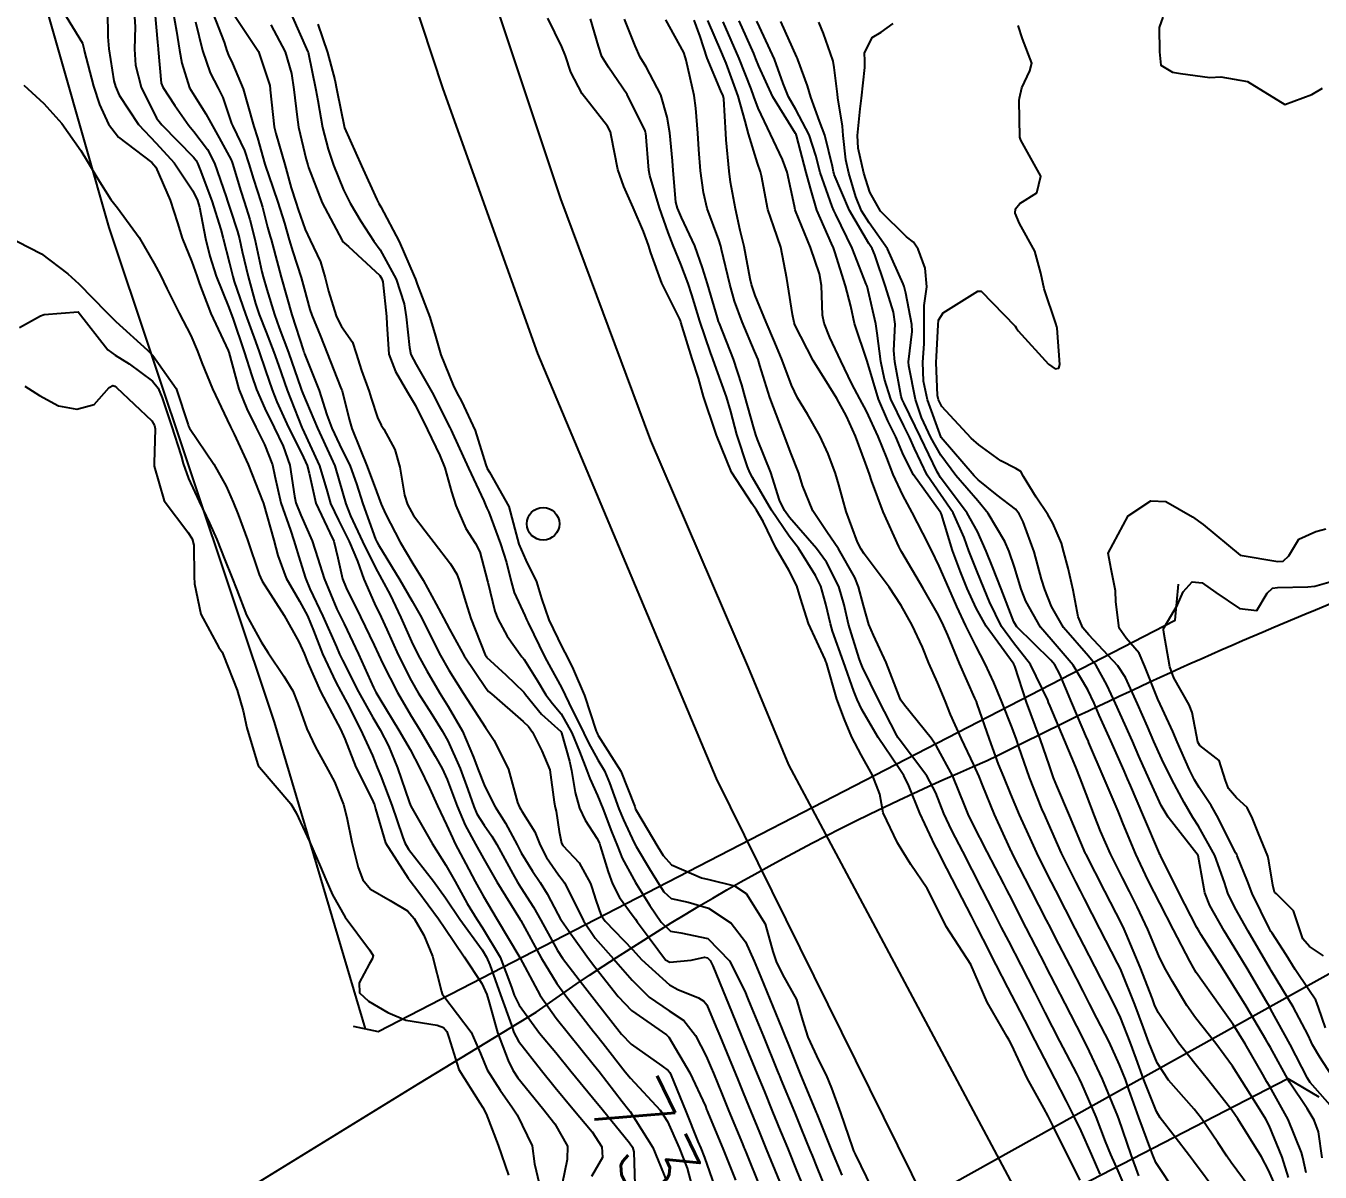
# Model space of a CAD drawing. Header units: metres. Extents: x 286371 to 293043, y 7462578 to 7466404.
# Drawn here: x 291728.9 to 291797.7, y 7463006.3 to 7463067.3 of the extents above; entities that cross this region are included whole.
import ezdxf
from ezdxf.enums import TextEntityAlignment as Align

# ---------------------------------------------------------------- set-up
doc = ezdxf.new("R2010")
doc.units = ezdxf.units.M
doc.header["$MEASUREMENT"] = 0
for name, color, linetype in [('Cotas', 45, 'Continuous'), ('Curvas de Nivel 1m', 11, 'Continuous'), ('Curvas de Nivel 5m', 15, 'Continuous'), ('Divisas', 45, 'Continuous'), ('Linha Férrea', 20, 'Continuous'), ('Pontes_Viadutos_Tubos', 190, 'Continuous'), ('Postes', 20, 'Continuous'), ('Vias primárias', 230, 'Continuous')]:
    doc.layers.add(name, color=color, linetype=linetype)
doc.styles.add('Style-STANDARD', font='STANDARD.shx')

msp = doc.modelspace()

# ---------------------------------------------------------------- linework, layer by layer
at = {"layer": 'Curvas de Nivel 1m', "flags": 128}
for points, elevation in [([(291730.848, 7463068.121), (291731.9, 7463066.398), (291731.972, 7463066.103), (291731.992, 7463066.004), (291732.483, 7463064.095), (291732.818, 7463063.122), (291733.28, 7463062.083), (291733.824, 7463061.395), (291735.587, 7463060.048), (291735.8, 7463059.786), (291736.568, 7463058.033), (291736.959, 7463056.823), (291737.211, 7463056.022), (291737.725, 7463054.758), (291737.992, 7463054.01), (291738.133, 7463053.583), (291738.728, 7463051.999), (291739.655, 7463050.038), (291739.679, 7463049.984), (291739.686, 7463049.952), (291740.229, 7463047.975), (291740.65, 7463046.927), (291741.122, 7463045.962), (291741.58, 7463045.031), (291742.007, 7463043.948), (291742.141, 7463043.36), (291742.463, 7463041.941), (291742.962, 7463040.475), (291743.147, 7463039.93), (291743.478, 7463038.839), (291743.769, 7463037.92), (291744.007, 7463037.365), (291744.697, 7463035.905), (291745.41, 7463034.265), (291745.575, 7463033.892), (291745.732, 7463033.557), (291746.587, 7463031.876), (291747.354, 7463030.517), (291747.737, 7463029.859), (291748.182, 7463029), (291748.668, 7463027.844), (291749.287, 7463026.027), (291749.362, 7463025.833), (291749.446, 7463025.667), (291750.513, 7463023.816), (291751.237, 7463022.65), (291751.729, 7463021.797), (291752.369, 7463020.624), (291752.88, 7463019.779), (291753.187, 7463019.333), (291754.125, 7463017.76), (291754.73, 7463016.16), (291754.866, 7463015.748), (291755.126, 7463015.206), (291756.223, 7463013.728), (291757.079, 7463012.69), (291757.887, 7463011.702), (291759.043, 7463010.294), (291759.547, 7463009.677), (291761.008, 7463007.892), (291761.162, 7463007.652), (291761.238, 7463007.413), (291761.286, 7463005.65)], 737), ([(291733.232, 7463068.085), (291733.257, 7463066.734), (291733.302, 7463066.083), (291733.571, 7463064.377), (291733.654, 7463064.078), (291733.857, 7463063.623), (291734.884, 7463062.059), (291735.819, 7463061.068), (291736.79, 7463060.03), (291737.782, 7463058.538), (291738.018, 7463058.011), (291738.121, 7463057.657), (291738.451, 7463056.004), (291738.674, 7463055.056), (291739.016, 7463053.995), (291739.689, 7463052.321), (291739.821, 7463051.982), (291739.894, 7463051.768), (291740.497, 7463049.972), (291740.905, 7463048.696), (291741.16, 7463047.961), (291741.609, 7463046.955), (291742.093, 7463045.947), (291742.575, 7463044.944), (291742.931, 7463043.934), (291743.175, 7463042.295), (291743.256, 7463041.929), (291743.521, 7463041.275), (291744.13, 7463039.915), (291744.422, 7463038.968), (291744.756, 7463037.905), (291745.44, 7463036.285), (291745.627, 7463035.892), (291745.817, 7463035.5), (291746.582, 7463033.877), (291747.378, 7463032.119), (291747.506, 7463031.862), (291747.719, 7463031.509), (291748.74, 7463029.844), (291749.329, 7463028.804), (291749.844, 7463027.826), (291750.365, 7463026.752), (291750.795, 7463025.812), (291751.269, 7463024.805), (291751.579, 7463024.12), (291751.735, 7463023.797), (291752.299, 7463022.728), (291752.793, 7463021.781), (291753.213, 7463021.028), (291753.966, 7463019.763), (291755.164, 7463017.744), (291756.254, 7463015.728), (291757.11, 7463014.514), (291757.762, 7463013.704), (291759.07, 7463012.076), (291759.385, 7463011.68), (291760.614, 7463010.087), (291760.952, 7463009.656), (291761.032, 7463009.545), (291762.241, 7463007.636), (291762.978, 7463005.868)], 736), ([(291735.745, 7463068.047), (291735.9, 7463066.449), (291735.936, 7463066.085), (291735.938, 7463066.044), (291736.098, 7463064.27), (291736.176, 7463064.04), (291736.812, 7463063.068), (291737.569, 7463062.018), (291737.829, 7463061.693), (291738.549, 7463060.734), (291738.922, 7463059.998), (291739.549, 7463058.217), (291739.627, 7463057.987), (291739.768, 7463057.563), (291740.145, 7463056.372), (291740.251, 7463055.977), (291740.399, 7463055.309), (291740.719, 7463053.969), (291741.114, 7463052.542), (291741.308, 7463051.96), (291741.67, 7463051.013), (291742.088, 7463049.948), (291742.332, 7463049.255), (291742.8, 7463047.937), (291743.579, 7463045.94), (291743.588, 7463045.925), (291743.594, 7463045.908), (291744.507, 7463043.91), (291744.913, 7463042.534), (291745.092, 7463041.901), (291745.516, 7463041.004), (291746.086, 7463039.886), (291746.53, 7463038.827), (291746.873, 7463037.873), (291747.445, 7463036.583), (291747.792, 7463035.859), (291748.086, 7463035.192), (291748.698, 7463033.845), (291749.384, 7463032.489), (291749.767, 7463031.829), (291750.489, 7463030.686), (291751.041, 7463029.809), (291751.336, 7463029.273), (291751.991, 7463027.794), (291752.405, 7463026.68), (291752.716, 7463025.783), (291752.889, 7463025.391), (291753.269, 7463024.789), (291753.686, 7463024.194), (291753.942, 7463023.764), (291754.793, 7463022.189), (291755.043, 7463021.747), (291755.22, 7463021.466), (291755.898, 7463020.428), (291756.294, 7463019.728), (291757.17, 7463018.12), (291757.442, 7463017.71), (291758.5, 7463016.331), (291758.999, 7463015.686), (291759.122, 7463015.532), (291760.579, 7463013.662), (291761.086, 7463013.142), (291762.714, 7463011.986), (291763.066, 7463011.732), (291763.148, 7463011.623), (291763.221, 7463011.462), (291763.976, 7463009.61), (291764.644, 7463007.965), (291764.795, 7463007.598), (291764.997, 7463007.106), (291765.526, 7463005.586)], 734), ([(291736.73, 7463068.028), (291736.908, 7463067.023), (291737.057, 7463066.021), (291737.187, 7463065.322), (291737.604, 7463064.018), (291737.858, 7463063.58), (291738.474, 7463062.632), (291738.82, 7463061.995), (291739.182, 7463061.345), (291739.807, 7463060.182), (291739.87, 7463060.048), (291739.892, 7463059.983), (291740.33, 7463058.522), (291740.508, 7463057.97), (291740.805, 7463057.009), (291741.071, 7463055.965), (291741.444, 7463054.233), (291741.511, 7463053.957), (291741.704, 7463053.278), (291742.124, 7463051.948), (291742.37, 7463051.247), (291742.857, 7463049.936), (291743.518, 7463048.034), (291743.555, 7463047.925), (291743.622, 7463047.757), (291744.402, 7463045.912), (291745.135, 7463044.337), (291745.32, 7463043.898), (291745.552, 7463043.113), (291745.91, 7463041.889), (291746.162, 7463041.244), (291746.802, 7463039.875), (291747.474, 7463038.513), (291747.828, 7463037.859), (291748.27, 7463037.034), (291748.843, 7463035.843), (291749.415, 7463034.556), (291749.765, 7463033.829), (291750.224, 7463032.989), (291750.918, 7463031.811), (291751.364, 7463031.107), (291752.115, 7463029.793), (291752.706, 7463028.401), (291752.934, 7463027.78), (291753.3, 7463026.845), (291753.85, 7463025.766), (291754.401, 7463024.887), (291755.02, 7463023.748), (291755.248, 7463023.32), (291755.843, 7463022.345), (291756.252, 7463021.729), (291756.622, 7463021.131), (291757.199, 7463020.057), (291757.312, 7463019.829), (291757.382, 7463019.712), (291757.877, 7463019.011), (291758.829, 7463017.689), (291759.155, 7463017.255), (291760.398, 7463015.665), (291761.113, 7463014.922), (291762.975, 7463013.626), (291763.092, 7463013.5), (291764.211, 7463011.607), (291765.038, 7463009.833), (291765.107, 7463009.665), (291765.137, 7463009.593), (291765.21, 7463009.413), (291765.961, 7463007.58), (291766.648, 7463005.9)], 733), ([(291737.917, 7463067.521), (291738.294, 7463065.998), (291738.688, 7463064.81), (291739.115, 7463063.989), (291739.368, 7463063.495), (291739.836, 7463062.117), (291739.896, 7463061.974), (291740.516, 7463060.672), (291740.76, 7463059.965), (291740.995, 7463059.163), (291741.391, 7463057.952), (291741.48, 7463057.661), (291741.754, 7463056.608), (291741.896, 7463056.101), (291741.935, 7463055.951), (291742.315, 7463054.535), (291742.476, 7463053.943), (291742.768, 7463052.868), (291743.045, 7463051.934), (291743.656, 7463050.025), (291743.681, 7463049.951), (291743.692, 7463049.924), (291743.722, 7463049.854), (291744.502, 7463047.911), (291744.901, 7463046.608), (291745.161, 7463045.901), (291745.581, 7463045.044), (291746.15, 7463043.886), (291746.484, 7463042.942), (291746.818, 7463041.875), (291747.496, 7463039.997), (291747.556, 7463039.864), (291747.65, 7463039.704), (291748.786, 7463037.845), (291749.447, 7463036.706), (291749.935, 7463035.827), (291750.477, 7463034.76), (291750.944, 7463033.811), (291751.392, 7463033.026), (291752.171, 7463031.792), (291753.347, 7463029.98), (291753.487, 7463029.772), (291753.806, 7463029.298), (291754.561, 7463027.756), (291755.044, 7463025.992), (291755.146, 7463025.747), (291755.196, 7463025.659), (291755.281, 7463025.529), (291755.968, 7463024.437), (291756.256, 7463023.729), (291756.584, 7463023.064), (291757.23, 7463022.139), (291757.415, 7463021.9), (291757.538, 7463021.71), (291758.109, 7463020.603), (291758.55, 7463019.694), (291759.18, 7463018.77), (291760.155, 7463017.67), (291761.142, 7463016.534), (291762.04, 7463015.641), (291763.113, 7463014.907), (291763.889, 7463014.392), (291764.517, 7463013.603), (291765.078, 7463012.493), (291765.353, 7463011.874), (291765.472, 7463011.586), (291765.933, 7463010.462), (291766.295, 7463009.576), (291767.008, 7463007.832), (291767.087, 7463007.645), (291767.119, 7463007.563), (291767.207, 7463007.355), (291767.935, 7463005.55)], 732), ([(291738.839, 7463067.991), (291739.444, 7463066.439), (291739.587, 7463065.979), (291739.666, 7463065.754), (291739.884, 7463065.31), (291740.453, 7463063.966), (291740.674, 7463063.14), (291741.011, 7463061.957), (291741.217, 7463061.349), (291741.612, 7463059.948), (291741.652, 7463059.798), (291741.796, 7463059.382), (291742.29, 7463057.937), (291742.642, 7463056.821), (291742.906, 7463055.931), (291743.102, 7463055.295), (291743.537, 7463053.927), (291743.705, 7463053.333), (291743.998, 7463052.227), (291744.107, 7463051.916), (291744.568, 7463050.807), (291744.921, 7463049.905), (291745.627, 7463048.097), (291745.687, 7463047.956), (291745.71, 7463047.893), (291746.097, 7463046.38), (291746.238, 7463045.885), (291746.675, 7463044.781), (291747.054, 7463043.872), (291747.538, 7463042.54), (291747.784, 7463041.861), (291748.032, 7463041.341), (291748.807, 7463039.845), (291749.477, 7463038.708), (291750.033, 7463037.826), (291750.725, 7463036.536), (291751.114, 7463035.809), (291751.425, 7463035.221), (291752.212, 7463033.792), (291753.378, 7463032.059), (291753.51, 7463031.906), (291753.665, 7463031.77), (291755.352, 7463030.303), (291755.637, 7463030.027), (291755.849, 7463029.734), (291756.344, 7463028.738), (291756.77, 7463027.723), (291757, 7463026.008), (291757.049, 7463025.718), (291757.096, 7463025.532), (291757.265, 7463024.455), (291757.378, 7463023.834), (291757.45, 7463023.712), (291758.33, 7463022.787), (291758.925, 7463021.689), (291759.006, 7463021.473), (291759.211, 7463020.801), (291759.5, 7463019.982), (291759.709, 7463019.677), (291761.171, 7463018.15), (291761.635, 7463017.647), (291763.134, 7463016.291), (291763.565, 7463016.05), (291764.677, 7463015.593), (291764.961, 7463015.427), (291765.119, 7463015.231), (291765.599, 7463014.082), (291765.802, 7463013.58), (291766.179, 7463012.671), (291766.633, 7463011.563), (291766.758, 7463011.259), (291767.049, 7463010.547), (291767.331, 7463009.851), (291767.455, 7463009.556), (291767.911, 7463008.44), (291768.277, 7463007.545), (291768.979, 7463005.832)], 731), ([(291741.915, 7463067.363), (291742.685, 7463065.933), (291743.032, 7463064.772), (291743.148, 7463063.925), (291743.317, 7463062.447), (291743.403, 7463061.921), (291743.808, 7463060.206), (291743.89, 7463059.913), (291743.935, 7463059.78), (291744.661, 7463057.901), (291745.697, 7463055.933), (291745.727, 7463055.885), (291745.743, 7463055.838), (291746.052, 7463055.567), (291747.717, 7463054.023), (291747.827, 7463053.853), (291747.875, 7463053.689), (291748.073, 7463051.849), (291748.088, 7463051.438), (291748.197, 7463049.846), (291748.558, 7463048.923), (291749.186, 7463047.831), (291749.349, 7463047.559), (291749.613, 7463047.109), (291750.251, 7463045.815), (291750.918, 7463044.453), (291751.184, 7463043.8), (291751.535, 7463042.525), (291751.756, 7463041.791), (291752.291, 7463040.574), (291752.807, 7463039.778), (291753.038, 7463039.324), (291753.45, 7463037.765), (291753.463, 7463037.713), (291753.847, 7463036.173), (291753.997, 7463035.763), (291754.5, 7463034.833), (291755.282, 7463033.737), (291755.34, 7463033.673), (291755.402, 7463033.599), (291756.113, 7463032.458), (291756.548, 7463031.721), (291756.907, 7463031.253), (291757.359, 7463030.715), (291757.932, 7463029.696), (291758.336, 7463028.701), (291758.738, 7463027.686), (291758.894, 7463027.269), (291759.294, 7463026.359), (291759.587, 7463025.67), (291760.052, 7463024.455), (291760.361, 7463023.662), (291760.621, 7463023.033), (291761.228, 7463021.889), (291761.314, 7463021.741), (291761.37, 7463021.652), (291762.085, 7463020.515), (291762.688, 7463019.625), (291763.185, 7463019.146), (291763.735, 7463019.054), (291765.178, 7463018.765), (291766.33, 7463017.567), (291767.13, 7463015.963), (291767.299, 7463015.552), (291767.421, 7463015.249), (291768.123, 7463013.539), (291768.861, 7463011.734), (291768.949, 7463011.526), (291768.981, 7463011.444), (291769.06, 7463011.256), (291769.773, 7463009.513), (291770.135, 7463008.627), (291770.596, 7463007.503), (291770.714, 7463007.215), (291770.99, 7463006.534), (291771.418, 7463005.488)], 729), ([(291743.002, 7463067.928), (291743.894, 7463065.936), (291743.903, 7463065.914), (291744.324, 7463063.908), (291744.425, 7463063.336), (291744.679, 7463061.902), (291744.969, 7463060.745), (291745.253, 7463059.893), (291745.785, 7463058.59), (291746.149, 7463057.879), (291746.705, 7463056.925), (291747.407, 7463055.86), (291747.737, 7463055.397), (291748.597, 7463053.841), (291749.014, 7463052.514), (291749.118, 7463051.833), (291749.294, 7463050.195), (291749.373, 7463049.829), (291749.646, 7463049.3), (291750.509, 7463047.811), (291751.449, 7463045.944), (291751.52, 7463045.796), (291751.591, 7463045.642), (291752.443, 7463043.781), (291753.256, 7463042.041), (291753.366, 7463041.767), (291753.413, 7463041.657), (291753.519, 7463041.435), (291754.148, 7463039.755), (291754.46, 7463038.769), (291754.703, 7463037.746), (291754.875, 7463037.165), (291755.437, 7463035.937), (291755.529, 7463035.733), (291755.607, 7463035.556), (291756.497, 7463033.718), (291756.813, 7463033.134), (291757.38, 7463032.105), (291757.575, 7463031.701), (291757.773, 7463031.293), (291758.582, 7463029.686), (291758.826, 7463029.174), (291759.323, 7463028.263), (291759.67, 7463027.669), (291759.94, 7463027.03), (291760.441, 7463025.657), (291760.683, 7463025.065), (291761.257, 7463023.844), (291761.366, 7463023.643), (291762.06, 7463022.461), (291762.577, 7463021.627), (291762.831, 7463021.235), (291763.213, 7463020.878), (291764.121, 7463020.69), (291765.206, 7463020.375), (291766.416, 7463019.566), (291767.169, 7463018.58), (291767.642, 7463017.547), (291767.991, 7463016.692), (291768.464, 7463015.534), (291769.101, 7463013.977), (291769.286, 7463013.522), (291769.427, 7463013.182), (291770.107, 7463011.509), (291770.858, 7463009.676), (291770.931, 7463009.496), (291770.961, 7463009.424), (291771.03, 7463009.256), (291771.756, 7463007.483), (291772.294, 7463006.165)], 728), ([(291744.42, 7463067.403), (291744.936, 7463065.899), (291745.322, 7463064.443), (291745.431, 7463063.891), (291745.834, 7463061.884), (291746.745, 7463059.87), (291747.559, 7463058.076), (291747.673, 7463057.856), (291747.771, 7463057.679), (291748.757, 7463055.839), (291749.542, 7463054.001), (291749.611, 7463053.826), (291749.71, 7463053.563), (291750.385, 7463051.814), (291750.681, 7463050.797), (291750.97, 7463049.805), (291751.63, 7463048.2), (291751.823, 7463047.791), (291752.061, 7463047.342), (291752.792, 7463045.776), (291753.364, 7463043.961), (291753.436, 7463043.766), (291753.551, 7463043.564), (291754.587, 7463041.748), (291754.975, 7463040.269), (291755.107, 7463039.74), (291755.481, 7463038.887), (291756.048, 7463037.726), (291756.327, 7463036.845), (291756.712, 7463035.715), (291757.412, 7463034.246), (291757.702, 7463033.7), (291758, 7463033.091), (291758.609, 7463031.686), (291759.227, 7463029.795), (291759.275, 7463029.675), (291759.298, 7463029.63), (291759.342, 7463029.552), (291760.546, 7463027.656), (291761.286, 7463025.771), (291761.325, 7463025.644), (291761.377, 7463025.549), (291762.514, 7463023.626), (291762.789, 7463023.166), (291763.24, 7463022.678), (291764.827, 7463021.993), (291765.229, 7463021.895), (291766.596, 7463021.564), (291767.216, 7463021.144), (291768.221, 7463019.539), (291768.63, 7463018.065), (291768.796, 7463017.53), (291769.144, 7463016.843), (291769.885, 7463015.513), (291770.209, 7463014.406), (291770.496, 7463013.503), (291771.075, 7463012.249), (291771.471, 7463011.488), (291771.74, 7463010.798), (291772.224, 7463009.477), (291772.859, 7463007.614), (291772.911, 7463007.466), (291773.001, 7463007.278), (291773.892, 7463005.451)], 727), ([(291784.983, 7463005.907), (291784.272, 7463007.295), (291783.523, 7463008.81), (291783.275, 7463009.311), (291783.04, 7463009.734), (291782.159, 7463011.328), (291781.314, 7463013.118), (291781.204, 7463013.343), (291781.097, 7463013.533), (291780.031, 7463015.361), (291779.154, 7463017.374), (291777.85, 7463019.394), (291777.203, 7463020.694), (291776.838, 7463021.41), (291775.971, 7463022.685), (291775.498, 7463023.431), (291775.252, 7463023.847), (291774.504, 7463025.446), (291774.319, 7463026.429), (291773.926, 7463027.455), (291773.33, 7463028.528), (291772.836, 7463029.472), (291772.436, 7463030.4), (291772.023, 7463031.485), (291771.474, 7463033.423), (291771.452, 7463033.494), (291771.406, 7463033.603), (291770.518, 7463035.508), (291770.105, 7463036.864), (291769.901, 7463037.518), (291769.477, 7463038.356), (291768.79, 7463039.535), (291768.11, 7463040.95), (291767.761, 7463041.551), (291767.529, 7463041.883), (291766.428, 7463043.571), (291765.63, 7463045.537), (291765.618, 7463045.584), (291765.586, 7463045.692), (291764.942, 7463047.595), (291764.666, 7463048.562), (291764.338, 7463049.604), (291763.734, 7463051.553), (291763.714, 7463051.614), (291763.676, 7463051.713), (291762.729, 7463053.629), (291762.143, 7463055.233), (291762.015, 7463055.64), (291761.755, 7463056.366), (291761.203, 7463057.653), (291760.693, 7463058.758), (291760.374, 7463059.666), (291760.027, 7463061.475), (291759.983, 7463061.672), (291759.838, 7463061.965), (291758.476, 7463063.695), (291757.881, 7463064.855), (291757.603, 7463065.709), (291757.41, 7463066.203), (291756.66, 7463067.723)], 727), ([(291786.038, 7463006.219), (291785.576, 7463007.276), (291785.023, 7463008.525), (291784.656, 7463009.29), (291784.242, 7463010.1), (291783.628, 7463011.306), (291783.08, 7463012.364), (291782.586, 7463013.322), (291782.027, 7463014.414), (291781.557, 7463015.338), (291781.136, 7463016.149), (291780.513, 7463017.354), (291779.816, 7463018.723), (291779.487, 7463019.37), (291779.193, 7463019.94), (291778.447, 7463021.386), (291777.604, 7463023.034), (291777.413, 7463023.402), (291777.249, 7463023.725), (291776.438, 7463025.417), (291775.853, 7463026.877), (291775.601, 7463027.43), (291775.32, 7463027.856), (291774.238, 7463029.451), (291773.366, 7463030.931), (291773.107, 7463031.468), (291772.937, 7463031.914), (291772.383, 7463033.48), (291771.804, 7463035.113), (291771.697, 7463035.49), (291771.45, 7463036.549), (291771.176, 7463037.499), (291770.902, 7463038.074), (291769.984, 7463039.517), (291769.504, 7463040.16), (291768.557, 7463041.539), (291767.55, 7463043.276), (291767.401, 7463043.557), (291767.271, 7463043.846), (291766.704, 7463045.568), (291766.385, 7463046.79), (291766.169, 7463047.576), (291765.636, 7463049.053), (291765.431, 7463049.588), (291765.307, 7463049.932), (291764.744, 7463051.598), (291764.314, 7463052.993), (291764.119, 7463053.608), (291763.729, 7463054.624), (291763.323, 7463055.621), (291763.06, 7463056.319), (291762.6, 7463057.632), (291762.085, 7463059.355), (291762.035, 7463059.641), (291761.865, 7463061.613), (291761.859, 7463061.644), (291761.835, 7463061.723), (291760.879, 7463063.659), (291759.886, 7463065.116), (291759.539, 7463065.68), (291759.352, 7463066.233), (291758.927, 7463067.689)], 728), ([(291787.494, 7463005.247), (291786.991, 7463006.398), (291786.606, 7463007.26), (291786.325, 7463007.954), (291785.819, 7463009.273), (291785.06, 7463011.025), (291784.936, 7463011.286), (291784.79, 7463011.567), (291783.901, 7463013.302), (291783.117, 7463014.826), (291782.861, 7463015.318), (291782.577, 7463015.879), (291781.831, 7463017.334), (291781.173, 7463018.615), (291780.794, 7463019.35), (291780.366, 7463020.188), (291779.763, 7463021.366), (291779.229, 7463022.401), (291778.725, 7463023.382), (291778.151, 7463024.5), (291777.731, 7463025.398), (291777.296, 7463026.509), (291776.822, 7463027.412), (291775.343, 7463029.361), (291775.293, 7463029.435), (291775.217, 7463029.565), (291774.252, 7463031.451), (291773.4, 7463033.192), (291773.289, 7463033.466), (291773.221, 7463033.654), (291772.658, 7463035.476), (291772.42, 7463036.51), (291772.139, 7463037.484), (291771.483, 7463038.771), (291770.953, 7463039.503), (291769.518, 7463041.154), (291769.244, 7463041.529), (291768.983, 7463042.082), (291768.514, 7463043.54), (291767.819, 7463045.312), (291767.718, 7463045.552), (291767.59, 7463045.982), (291767.163, 7463047.561), (291766.98, 7463048.208), (291766.542, 7463049.571), (291765.785, 7463051.471), (291765.739, 7463051.583), (291765.678, 7463051.776), (291765.149, 7463053.593), (291764.894, 7463054.43), (291764.475, 7463055.603), (291763.767, 7463057.116), (291763.551, 7463057.618), (291763.474, 7463057.924), (291763.333, 7463059.622), (291763.298, 7463060.136), (291763.152, 7463061.625), (291763.013, 7463062.461), (291762.662, 7463063.632), (291761.886, 7463065.136), (291761.576, 7463065.649), (291761.305, 7463066.251), (291760.733, 7463067.662)], 729), ([(291790.073, 7463005.208), (291788.998, 7463006.835), (291788.833, 7463007.227), (291788.732, 7463007.505), (291788.091, 7463009.239), (291787.571, 7463010.732), (291787.386, 7463011.25), (291787.076, 7463012.04), (291786.509, 7463013.263), (291785.868, 7463014.518), (291785.479, 7463015.279), (291785.134, 7463015.946), (291784.445, 7463017.295), (291783.654, 7463018.83), (291783.407, 7463019.311), (291783.19, 7463019.733), (291782.375, 7463021.327), (291781.437, 7463023.146), (291781.335, 7463023.343), (291781.307, 7463023.406), (291781.247, 7463023.532), (291780.416, 7463025.357), (291779.801, 7463026.87), (291779.601, 7463027.37), (291779.323, 7463027.989), (291778.659, 7463029.385), (291778.086, 7463030.671), (291777.796, 7463031.398), (291777.389, 7463032.369), (291776.924, 7463033.412), (291776.586, 7463034.248), (291776.046, 7463035.425), (291775.45, 7463036.48), (291774.812, 7463037.444), (291773.49, 7463039.223), (291773.332, 7463039.467), (291773.131, 7463039.839), (291772.526, 7463041.479), (291772.131, 7463042.9), (291771.954, 7463043.488), (291771.57, 7463044.537), (291771.125, 7463045.501), (291770.463, 7463046.649), (291769.936, 7463047.52), (291769.624, 7463048.194), (291769.115, 7463049.532), (291768.739, 7463050.457), (291768.272, 7463051.545), (291767.695, 7463052.959), (291767.491, 7463053.558), (291767.421, 7463053.847), (291767.094, 7463055.564), (291766.893, 7463056.432), (291766.638, 7463057.571), (291766.375, 7463058.996), (291766.304, 7463059.577), (291766.153, 7463061.255), (291766.124, 7463061.58), (291766.017, 7463063.427), (291765.981, 7463063.583), (291765.868, 7463063.861), (291765.132, 7463065.596), (291764.761, 7463066.752), (291764.436, 7463067.607)], 731), ([(291792.298, 7463005.175), (291791, 7463006.906), (291790.796, 7463007.198), (291790.032, 7463008.196), (291789.226, 7463009.222), (291789.039, 7463009.554), (291788.36, 7463011.235), (291787.948, 7463012.375), (291787.635, 7463013.246), (291787.114, 7463014.556), (291786.786, 7463015.26), (291786.414, 7463015.987), (291785.754, 7463017.275), (291785.171, 7463018.407), (291784.717, 7463019.291), (291784.199, 7463020.299), (291783.684, 7463021.307), (291783.227, 7463022.192), (291782.665, 7463023.323), (291782.22, 7463024.292), (291781.756, 7463025.337), (291781.29, 7463026.43), (291780.909, 7463027.35), (291780.634, 7463028.038), (291780.152, 7463029.362), (291779.504, 7463031.241), (291779.455, 7463031.373), (291779.377, 7463031.546), (291778.555, 7463033.387), (291777.931, 7463034.893), (291777.712, 7463035.4), (291777.442, 7463035.953), (291776.607, 7463037.417), (291775.492, 7463039.303), (291775.418, 7463039.436), (291775.328, 7463039.605), (291774.491, 7463041.45), (291773.881, 7463043.127), (291773.766, 7463043.461), (291773.563, 7463044.049), (291773.026, 7463045.473), (291772.542, 7463046.538), (291772.03, 7463047.488), (291771.624, 7463048.148), (291770.781, 7463049.507), (291769.794, 7463051.401), (291769.758, 7463051.523), (291769.681, 7463051.962), (291769.428, 7463053.529), (291769.366, 7463053.875), (291769.051, 7463055.535), (291768.686, 7463056.615), (291768.361, 7463057.546), (291768.028, 7463059.324), (291767.974, 7463059.552), (291767.811, 7463060.012), (291767.328, 7463061.562), (291767.164, 7463062.245), (291766.777, 7463063.571), (291766.137, 7463065.334), (291766.037, 7463065.582), (291765.899, 7463065.914), (291765.164, 7463067.596)], 732), ([(291794.274, 7463005.145), (291792.999, 7463006.848), (291792.778, 7463007.168), (291792.294, 7463007.896), (291791.427, 7463009.189), (291791.041, 7463009.675), (291789.682, 7463011.215), (291789.078, 7463012.143), (291788.619, 7463013.232), (291788.344, 7463013.998), (291787.875, 7463015.243), (291787.151, 7463017.063), (291787.064, 7463017.256), (291786.961, 7463017.453), (291786.023, 7463019.272), (291785.208, 7463020.866), (291784.991, 7463021.288), (291784.744, 7463021.769), (291783.986, 7463023.303), (291783.268, 7463024.904), (291783.143, 7463025.187), (291783.088, 7463025.317), (291782.941, 7463025.658), (291782.273, 7463027.33), (291781.713, 7463028.962), (291781.585, 7463029.341), (291781.353, 7463029.971), (291780.8, 7463031.353), (291780.375, 7463032.374), (291779.919, 7463033.367), (291779.418, 7463034.321), (291778.891, 7463035.383), (291778.421, 7463036.418), (291777.989, 7463037.397), (291777.481, 7463038.562), (291777.067, 7463039.411), (291776.609, 7463040.316), (291776.034, 7463041.427), (291775.538, 7463042.343), (291775.025, 7463043.442), (291774.687, 7463044.328), (291774.228, 7463045.455), (291773.604, 7463046.81), (291773.261, 7463047.47), (291772.83, 7463048.272), (291772.237, 7463049.486), (291771.663, 7463050.737), (291771.352, 7463051.499), (291771.27, 7463051.911), (291771.208, 7463053.502), (291771.102, 7463054.118), (291770.629, 7463055.511), (291769.833, 7463057.463), (291769.812, 7463057.524), (291769.777, 7463057.709), (291769.381, 7463059.531), (291769.147, 7463060.202), (291768.508, 7463061.544), (291767.855, 7463062.928), (291767.61, 7463063.558), (291767.473, 7463063.957), (291766.844, 7463065.57), (291765.977, 7463067.529)], 733), ([(291795.58, 7463005.125), (291794.993, 7463006.428), (291794.618, 7463007.14), (291793.94, 7463008.231), (291793.357, 7463009.16), (291793.041, 7463009.62), (291791.82, 7463011.183), (291791.078, 7463012.101), (291790.213, 7463013.208), (291789.118, 7463014.82), (291788.931, 7463015.227), (291788.814, 7463015.544), (291788.172, 7463017.239), (291787.429, 7463019.002), (291787.316, 7463019.252), (291787.188, 7463019.523), (291786.295, 7463021.268), (291785.269, 7463023.259), (291785.258, 7463023.284), (291785.244, 7463023.311), (291784.403, 7463025.298), (291783.736, 7463026.87), (291783.561, 7463027.311), (291783.318, 7463028.002), (291782.868, 7463029.322), (291782.584, 7463030.097), (291782.123, 7463031.333), (291781.492, 7463033.254), (291781.448, 7463033.344), (291781.405, 7463033.407), (291779.983, 7463035.366), (291779.448, 7463036.322), (291778.969, 7463037.382), (291778.605, 7463038.259), (291778.184, 7463039.394), (291777.596, 7463041.33), (291777.561, 7463041.404), (291777.525, 7463041.462), (291776.111, 7463043.426), (291775.569, 7463044.463), (291775.166, 7463045.441), (291774.748, 7463046.296), (291774.242, 7463047.455), (291773.644, 7463049.464), (291772.971, 7463051.475), (291772.768, 7463052.398), (291772.5, 7463053.483), (291771.932, 7463055.291), (291771.851, 7463055.493), (291771.739, 7463055.736), (291770.972, 7463057.506), (291770.624, 7463058.679), (291770.404, 7463059.515), (291769.886, 7463061.471), (291769.868, 7463061.524), (291769.835, 7463061.586), (291768.631, 7463063.543), (291767.888, 7463065.159), (291767.731, 7463065.557), (291767.611, 7463065.846), (291766.84, 7463067.571)], 734), ([(291796.992, 7463006.294), (291796.821, 7463007.107), (291796.74, 7463007.377), (291796.043, 7463009.119), (291795.06, 7463010.891), (291794.912, 7463011.137), (291794.694, 7463011.516), (291793.757, 7463013.154), (291793.109, 7463014.184), (291792.404, 7463015.175), (291791.15, 7463016.94), (291790.995, 7463017.197), (291790.805, 7463017.554), (291789.935, 7463019.213), (291789.205, 7463020.64), (291788.909, 7463021.229), (291788.579, 7463021.879), (291787.929, 7463023.244), (291787.268, 7463024.853), (291787.11, 7463025.257), (291786.998, 7463025.538), (291786.259, 7463027.27), (291785.444, 7463029.171), (291785.393, 7463029.284), (291785.337, 7463029.417), (291784.526, 7463031.297), (291783.892, 7463032.812), (291783.622, 7463033.311), (291783.408, 7463033.572), (291781.598, 7463035.342), (291781.438, 7463035.595), (291780.765, 7463037.355), (291780.32, 7463038.524), (291779.983, 7463039.367), (291779.51, 7463040.417), (291778.956, 7463041.383), (291777.552, 7463043.285), (291777.473, 7463043.406), (291777.376, 7463043.588), (291776.478, 7463045.421), (291775.611, 7463047.214), (291775.513, 7463047.436), (291775.462, 7463047.591), (291775.108, 7463049.442), (291775.062, 7463050.034), (291775.135, 7463051.443), (291775.052, 7463052.075), (291774.617, 7463053.451), (291774.06, 7463055.129), (291773.906, 7463055.462), (291773.738, 7463055.734), (291772.709, 7463057.48), (291771.896, 7463059.399), (291771.868, 7463059.493), (291771.856, 7463059.545), (291771.809, 7463059.827), (291771.396, 7463061.501), (291771.117, 7463062.234), (291770.648, 7463063.513), (291770.474, 7463064.114), (291769.951, 7463065.523), (291769.936, 7463065.565), (291769.896, 7463065.653), (291769.057, 7463067.537)], 736), ([(291797.856, 7463007.092), (291797.654, 7463008.466), (291797.43, 7463009.099), (291797.043, 7463009.716), (291796.116, 7463011.119), (291795.091, 7463012.958), (291794.994, 7463013.136), (291794.845, 7463013.391), (291793.811, 7463015.154), (291793.14, 7463016.245), (291792.538, 7463017.174), (291791.414, 7463018.958), (291791.268, 7463019.193), (291791.186, 7463019.34), (291790.222, 7463021.209), (291789.243, 7463023.17), (291789.221, 7463023.225), (291789.195, 7463023.275), (291788.354, 7463025.238), (291787.657, 7463026.891), (291787.501, 7463027.251), (291787.31, 7463027.678), (291786.598, 7463029.265), (291785.994, 7463030.642), (291785.713, 7463031.279), (291785.385, 7463031.986), (291784.604, 7463033.296), (291783.424, 7463034.655), (291782.863, 7463035.323), (291782.082, 7463036.707), (291781.829, 7463037.339), (291781.482, 7463038.512), (291781.207, 7463039.349), (291780.971, 7463039.884), (291780.084, 7463041.366), (291779.534, 7463042.038), (291778.364, 7463043.392), (291777.57, 7463044.471), (291777.03, 7463045.413), (291776.54, 7463046.481), (291776.212, 7463047.425), (291775.856, 7463049.216), (291775.85, 7463049.431), (291776.04, 7463051.058), (291776.027, 7463051.429), (291775.699, 7463053.086), (291775.605, 7463053.436), (291775.555, 7463053.588), (291774.734, 7463055.449), (291773.755, 7463056.838), (291773.346, 7463057.471), (291773.044, 7463058.21), (291772.671, 7463059.481), (291772.514, 7463060.18), (291772.373, 7463061.484), (291772.334, 7463061.977), (291772.088, 7463063.49), (291772.058, 7463063.682), (291771.888, 7463065.091), (291771.837, 7463065.429), (291771.824, 7463065.486), (291771.33, 7463066.911), (291771.069, 7463067.502)], 737), ([(291798.542, 7463009.582), (291797.212, 7463011.102), (291797.067, 7463011.323), (291796.14, 7463013.119), (291795.122, 7463014.986), (291795.038, 7463015.136), (291794.903, 7463015.362), (291793.853, 7463017.154), (291793.171, 7463018.292), (291792.643, 7463019.173), (291791.879, 7463020.509), (291791.612, 7463021.188), (291791.257, 7463023.181), (291789.655, 7463025.219), (291789.283, 7463025.833), (291788.651, 7463027.234), (291788.104, 7463028.461), (291787.757, 7463029.248), (291787.348, 7463030.167), (291786.853, 7463031.262), (291786.394, 7463032.259), (291785.829, 7463033.278), (291785.412, 7463033.784), (291784.096, 7463035.305), (291783.45, 7463036.411), (291783.089, 7463037.32), (291782.921, 7463037.874), (291782.523, 7463039.329), (291781.94, 7463040.916), (291781.733, 7463041.341), (291781.528, 7463041.599), (291780.553, 7463042.345), (291779.551, 7463043.163), (291779.344, 7463043.378), (291777.584, 7463045.404), (291776.856, 7463047.416), (291776.64, 7463048.408), (291776.608, 7463049.42), (291776.679, 7463050.399), (291776.683, 7463051.419), (291776.683, 7463052.426), (291776.827, 7463053.418), (291776.733, 7463054.428), (291776.357, 7463055.422), (291776.115, 7463055.802), (291775.744, 7463056.082), (291774.359, 7463057.456), (291773.784, 7463058.467), (291773.464, 7463059.47), (291773.162, 7463060.806), (291773.129, 7463061.469), (291773.281, 7463062.891), (291773.335, 7463063.465), (291773.528, 7463065.101), (291773.524, 7463065.46), (291773.497, 7463065.863), (291773.913, 7463066.692), (291774.382, 7463066.982), (291775.035, 7463067.438)], 738), ([(291789.379, 7463067.776), (291789.174, 7463067.226), (291789.194, 7463065.93), (291789.259, 7463065.224), (291789.879, 7463064.854), (291790.315, 7463064.771), (291791.875, 7463064.568), (291792.454, 7463064.597), (291793.872, 7463064.351), (291795.854, 7463063.124), (291797.307, 7463063.658), (291797.868, 7463063.993)], 739), ([(291798.602, 7463011.081), (291797.73, 7463012.449), (291797.337, 7463013.101), (291797.257, 7463013.261), (291797.102, 7463013.611), (291796.298, 7463015.117), (291795.152, 7463017.019), (291795.082, 7463017.136), (291794.973, 7463017.321), (291793.911, 7463019.154), (291793.203, 7463020.401), (291792.838, 7463021.17), (291792.661, 7463021.734), (291792.141, 7463023.181), (291791.267, 7463024.737), (291790.965, 7463025.199), (291790.508, 7463025.984), (291789.854, 7463027.216), (291789.32, 7463028.303), (291788.899, 7463029.231), (291788.552, 7463030.031), (291788.02, 7463031.245), (291787.392, 7463032.635), (291786.978, 7463033.261), (291785.428, 7463034.908), (291785.117, 7463035.289), (291784.863, 7463035.873), (291784.602, 7463037.297), (291784.329, 7463038.454), (291784.111, 7463039.305), (291783.979, 7463039.782), (291783.517, 7463040.855), (291783.251, 7463041.319), (291782.63, 7463042.236), (291781.965, 7463043.338), (291781.822, 7463043.603), (291781.56, 7463043.764), (291780.751, 7463044.172), (291779.579, 7463045.018), (291779.178, 7463045.381), (291777.609, 7463047.052), (291777.431, 7463047.407), (291777.386, 7463047.64), (291777.324, 7463049.409), (291777.333, 7463049.725), (291777.413, 7463051.408), (291777.441, 7463051.644), (291777.684, 7463052.043), (291779.529, 7463053.195), (291779.702, 7463053.203), (291781.51, 7463051.337), (291781.577, 7463051.241), (291781.67, 7463051.084), (291783.293, 7463049.31), (291783.64, 7463049.064), (291783.837, 7463049.106), (291783.889, 7463049.301), (291783.744, 7463051.233), (291783.726, 7463051.304), (291783.677, 7463051.468), (291783.061, 7463053.314), (291782.878, 7463054.156), (291782.555, 7463055.322), (291781.756, 7463056.793), (291781.526, 7463057.338), (291781.533, 7463057.572), (291781.772, 7463057.858), (291782.673, 7463058.429), (291782.887, 7463059.318), (291781.823, 7463061.233), (291781.776, 7463061.335), (291781.767, 7463061.393), (291781.73, 7463063.336), (291781.743, 7463063.459), (291781.874, 7463064.012), (291782.292, 7463064.925), (291782.397, 7463065.327), (291781.913, 7463066.613), (291781.682, 7463067.338)], 739), ([(291728.785, 7463064.151), (291729.85, 7463063.174), (291730.8, 7463062.12), (291731.813, 7463060.678), (291732.171, 7463060.099), (291732.717, 7463059.164), (291733.415, 7463058.08), (291733.767, 7463057.633), (291734.914, 7463056.057), (291735.723, 7463054.667), (291736.048, 7463054.039), (291736.392, 7463053.345), (291737.052, 7463052.024), (291737.666, 7463050.835), (291738.03, 7463050.009), (291738.261, 7463049.389), (291738.823, 7463047.996), (291739.6, 7463046.353), (291739.787, 7463045.982), (291739.979, 7463045.588), (291740.717, 7463043.967), (291741.504, 7463041.986), (291741.517, 7463041.955), (291741.533, 7463041.901), (291742.078, 7463039.946), (291742.302, 7463039.128), (291742.746, 7463037.935), (291743.446, 7463036.705), (291743.875, 7463035.918), (291744.188, 7463035.147), (291744.677, 7463033.905), (291745.382, 7463032.396), (291745.644, 7463031.89), (291745.981, 7463031.269), (291746.685, 7463029.874), (291747.323, 7463028.487), (291747.584, 7463027.86), (291747.767, 7463027.398), (291748.353, 7463025.848), (291748.92, 7463024.179), (291749.049, 7463023.838), (291749.249, 7463023.516), (291750.572, 7463021.814), (291751.211, 7463020.919), (291751.977, 7463019.793), (291753.17, 7463018.151), (291753.404, 7463017.771), (291753.573, 7463017.353), (291754.144, 7463015.759), (291754.719, 7463014.141), (291754.858, 7463013.748), (291755.095, 7463013.289), (291756.315, 7463011.726), (291757.051, 7463010.837), (291757.997, 7463009.7), (291759.016, 7463008.475), (291759.523, 7463007.677), (291759.568, 7463007.104), (291758.98, 7463006.102)], 738), ([(291727.827, 7463056.163), (291729.73, 7463055.19), (291731.128, 7463054.113), (291731.706, 7463053.581), (291733.175, 7463052.082), (291733.677, 7463051.575), (291735.361, 7463050.049), (291735.65, 7463049.768), (291736.885, 7463048.026), (291737.521, 7463046.089), (291737.539, 7463046.015), (291737.592, 7463045.908), (291738.899, 7463043.994), (291739.547, 7463042.82), (291739.915, 7463041.979), (291740.178, 7463041.32), (291740.681, 7463039.967), (291741.295, 7463038.13), (291741.366, 7463037.956), (291741.461, 7463037.776), (291742.628, 7463035.937), (291743.413, 7463034.546), (291743.691, 7463033.92), (291743.898, 7463033.415), (291744.572, 7463031.906), (291745.352, 7463030.43), (291745.632, 7463029.89), (291745.852, 7463029.372), (291746.452, 7463027.877), (291747.289, 7463026.179), (291747.431, 7463025.862), (291747.486, 7463025.656), (291748.016, 7463023.853), (291749.226, 7463021.97), (291749.335, 7463021.833), (291749.751, 7463021.292), (291750.847, 7463019.81), (291751.187, 7463019.306), (291752.207, 7463017.789), (291753.143, 7463016.364), (291753.419, 7463015.77), (291753.543, 7463015.353), (291753.984, 7463013.761), (291754.554, 7463012.273), (291754.8, 7463011.748), (291755.058, 7463011.35), (291756.368, 7463009.724), (291757.022, 7463008.896), (291757.699, 7463007.704), (291757.69, 7463007.008), (291757.422, 7463005.708)], 739), ([(291728.84, 7463048.146), (291729.617, 7463047.644), (291730.63, 7463047.098), (291731.606, 7463046.912), (291732.529, 7463047.172), (291733.319, 7463048.079), (291733.528, 7463048.174), (291733.625, 7463048.139), (291733.72, 7463048.073), (291735.598, 7463046.295), (291735.729, 7463046.042), (291735.769, 7463045.864), (291735.711, 7463044.042), (291735.715, 7463043.889), (291736.254, 7463042.034), (291737.509, 7463040.366), (291737.736, 7463040.011), (291737.831, 7463039.676), (291737.853, 7463038.009), (291737.858, 7463037.617), (291738.194, 7463036.003), (291739.164, 7463034.232), (291739.329, 7463033.986), (291739.402, 7463033.82), (291740.133, 7463031.973), (291740.451, 7463030.875), (291740.655, 7463029.965), (291741.209, 7463028.062), (291741.254, 7463027.955), (291741.313, 7463027.869), (291742.985, 7463025.929), (291743.277, 7463025.447), (291743.974, 7463023.914), (291744.569, 7463022.569), (291744.854, 7463021.9), (291745.212, 7463021.087), (291745.873, 7463019.884), (291747.168, 7463018.146), (291747.368, 7463017.861), (291747.327, 7463017.696), (291747.157, 7463017.385), (291746.615, 7463016.399), (291746.641, 7463015.872), (291747.127, 7463015.425), (291748.155, 7463014.812), (291749.113, 7463014.41), (291750.771, 7463014.148), (291751.107, 7463014.014), (291751.293, 7463013.802), (291751.4, 7463013.498), (291751.93, 7463011.792), (291753.038, 7463010.006), (291753.193, 7463009.772), (291753.376, 7463009.422), (291754.019, 7463007.759), (291754.572, 7463006.159)], 741), ([(291797.918, 7463017.842), (291797.173, 7463018.335), (291796.821, 7463018.744), (291796.689, 7463019.104), (291796.319, 7463020.23), (291795.424, 7463021.13), (291795.306, 7463021.224), (291795.221, 7463021.593), (291795.005, 7463022.894), (291794.95, 7463023.13), (291794.464, 7463024.343), (291794.135, 7463025.147), (291793.852, 7463025.723), (291793.29, 7463026.235), (291792.87, 7463026.735), (291792.708, 7463027.166), (291792.368, 7463028.222), (291791.332, 7463029.031), (291791.242, 7463029.196), (291790.938, 7463030.773), (291790.775, 7463031.196), (291789.966, 7463032.632), (291789.747, 7463033.209), (291789.432, 7463035.045), (291789.415, 7463035.196), (291789.416, 7463035.215), (291789.435, 7463035.295), (291790.155, 7463036.502), (291790.457, 7463037.2), (291790.937, 7463037.728), (291791.471, 7463037.68), (291792.197, 7463037.173), (291793.452, 7463036.319), (291794.381, 7463036.204), (291794.919, 7463037.133), (291795.202, 7463037.395), (291795.469, 7463037.424), (291797.091, 7463037.471), (291797.462, 7463037.499), (291798.693, 7463037.853)], 741)]:
    msp.add_lwpolyline(points, dxfattribs=dict(at, elevation=elevation))
at = {"layer": 'Curvas de Nivel 5m', "flags": 128}
for points, elevation in [([(291734.654, 7463068.063), (291734.713, 7463067.261), (291734.68, 7463066.063), (291734.721, 7463065.222), (291735.022, 7463064.057), (291735.839, 7463062.401), (291736.118, 7463062.04), (291737.809, 7463060.327), (291737.947, 7463060.153), (291738.02, 7463060.011), (291738.159, 7463059.649), (291738.788, 7463057.999), (291739.269, 7463056.474), (291739.396, 7463055.99), (291739.725, 7463054.69), (291739.904, 7463053.982), (291739.98, 7463053.711), (291740.577, 7463051.971), (291741.11, 7463050.515), (291741.306, 7463049.96), (291741.639, 7463048.978), (291742.001, 7463047.949), (291742.245, 7463047.315), (291742.865, 7463045.935), (291743.573, 7463044.534), (291743.856, 7463043.92), (291743.965, 7463043.511), (291744.324, 7463041.913), (291745.071, 7463040.333), (291745.271, 7463039.898), (291745.481, 7463039.014), (291745.739, 7463037.89), (291745.93, 7463037.414), (291746.701, 7463035.875), (291747.412, 7463034.363), (291747.645, 7463033.861), (291747.88, 7463033.374), (291748.666, 7463031.845), (291749.356, 7463030.659), (291749.866, 7463029.827), (291750.673, 7463028.465), (291751.039, 7463027.809), (291751.305, 7463027.22), (291751.834, 7463025.796), (291752.263, 7463024.784), (291752.81, 7463023.781), (291753.242, 7463023.004), (291753.941, 7463021.764), (291755.194, 7463019.765), (291755.217, 7463019.721), (291756.307, 7463017.727), (291757.144, 7463016.363), (291757.617, 7463015.707), (291759.096, 7463013.808), (291759.19, 7463013.683), (291759.593, 7463013.17), (291760.768, 7463011.659), (291761.059, 7463011.322), (291762.626, 7463009.631), (291763.025, 7463009.022), (291763.638, 7463007.615), (291764.064, 7463006.532), (291764.317, 7463005.604)], 735), ([(291739.924, 7463067.974), (291741.26, 7463065.954), (291741.867, 7463064.145), (291741.89, 7463063.944), (291741.895, 7463063.913), (291742.102, 7463061.94), (291742.183, 7463061.585), (291742.669, 7463059.931), (291743.012, 7463058.699), (291743.252, 7463057.922), (291743.38, 7463057.534), (291743.752, 7463056.47), (291744.019, 7463055.91), (291744.571, 7463054.752), (291744.812, 7463053.902), (291744.993, 7463053.188), (291745.407, 7463051.89), (291745.48, 7463051.688), (291745.676, 7463051.323), (291746.263, 7463050.482), (291746.457, 7463049.878), (291746.749, 7463048.98), (291747.15, 7463047.864), (291747.26, 7463047.503), (291747.603, 7463046.472), (291747.797, 7463046.06), (291747.93, 7463045.858), (291748.512, 7463044.78), (291748.781, 7463043.84), (291749.031, 7463042.345), (291749.202, 7463041.839), (291749.516, 7463041.266), (291750.132, 7463040.45), (291750.619, 7463039.818), (291751.477, 7463038.689), (291751.814, 7463038.142), (291751.95, 7463037.795), (291752.289, 7463036.63), (291752.569, 7463035.787), (291753.331, 7463033.85), (291753.37, 7463033.775), (291753.403, 7463033.731), (291754.421, 7463032.785), (291755.376, 7463031.868), (291755.43, 7463031.798), (291755.464, 7463031.743), (291756.322, 7463030.689), (291757.345, 7463029.766), (291757.381, 7463029.704), (291757.809, 7463028.193), (291757.924, 7463027.702), (291758.119, 7463026.521), (291758.348, 7463025.693), (291758.637, 7463025.05), (291759.26, 7463024.097), (291759.4, 7463023.826), (291759.446, 7463023.681), (291759.865, 7463022.303), (291760.106, 7463021.671), (291760.479, 7463020.931), (291761.198, 7463019.95), (291761.324, 7463019.78), (291761.412, 7463019.65), (291762.093, 7463018.723), (291762.921, 7463017.628), (291763.152, 7463017.491), (291764.284, 7463017.602), (291764.986, 7463017.759), (291765.157, 7463017.729), (291765.293, 7463017.582), (291765.432, 7463017.298), (291766.141, 7463015.569), (291766.423, 7463014.878), (291766.966, 7463013.557), (291767.003, 7463013.466), (291767.09, 7463013.257), (291767.791, 7463011.544), (291768.158, 7463010.649), (291768.613, 7463009.533), (291768.737, 7463009.238), (291769.019, 7463008.542), (291769.31, 7463007.83), (291769.436, 7463007.526), (291769.887, 7463006.416), (291770.254, 7463005.509)], 730), ([(291788.094, 7463006.131), (291787.689, 7463007.244), (291787.033, 7463009.165), (291786.999, 7463009.255), (291786.977, 7463009.313), (291786.161, 7463011.268), (291785.333, 7463013.038), (291785.208, 7463013.283), (291785.097, 7463013.507), (291784.173, 7463015.299), (291783.154, 7463017.293), (291783.141, 7463017.315), (291783.13, 7463017.34), (291782.103, 7463019.331), (291781.21, 7463021.076), (291781.069, 7463021.347), (291780.911, 7463021.657), (291780.028, 7463023.363), (291779.266, 7463024.857), (291779.018, 7463025.378), (291778.843, 7463025.82), (291778.198, 7463027.391), (291777.338, 7463028.995), (291777.048, 7463029.409), (291775.628, 7463031.172), (291775.431, 7463031.434), (291775.376, 7463031.552), (291774.65, 7463033.446), (291773.98, 7463034.902), (291773.735, 7463035.46), (291773.449, 7463036.479), (291773.187, 7463037.469), (291772.983, 7463037.96), (291772.113, 7463039.485), (291771.508, 7463040.393), (291770.75, 7463041.506), (291770.207, 7463042.852), (291770.003, 7463043.518), (291769.571, 7463044.627), (291769.221, 7463045.53), (291768.991, 7463046.135), (291768.469, 7463047.542), (291767.944, 7463049.245), (291767.84, 7463049.552), (291767.651, 7463049.995), (291766.995, 7463051.565), (291766.596, 7463052.671), (291766.332, 7463053.575), (291765.903, 7463055.42), (291765.862, 7463055.583), (291765.749, 7463055.922), (291765.138, 7463057.594), (291764.942, 7463058.442), (291764.786, 7463059.6), (291764.687, 7463060.735), (291764.633, 7463061.602), (291764.528, 7463062.93), (291764.442, 7463063.606), (291764.017, 7463065.488), (291763.987, 7463065.613), (291763.898, 7463065.896), (291762.939, 7463067.629)], 730), ([(291796.058, 7463006.049), (291795.725, 7463007.124), (291795.029, 7463008.815), (291794.859, 7463009.137), (291794.53, 7463009.654), (291793.592, 7463011.157), (291793.076, 7463011.963), (291792.183, 7463013.178), (291791.114, 7463014.539), (291790.654, 7463015.201), (291789.891, 7463016.465), (291789.459, 7463017.22), (291789.163, 7463017.837), (291788.57, 7463019.234), (291788.003, 7463020.441), (291787.601, 7463021.249), (291787.225, 7463021.983), (291786.595, 7463023.264), (291786.065, 7463024.469), (291785.744, 7463025.277), (291785.292, 7463026.452), (291784.973, 7463027.289), (291784.746, 7463027.863), (291784.146, 7463029.302), (291783.371, 7463031.125), (291783.295, 7463031.316), (291783.249, 7463031.444), (291782.327, 7463033.331), (291781.421, 7463034.487), (291780.788, 7463035.354), (291780.158, 7463036.66), (291779.872, 7463037.368), (291779.478, 7463038.312), (291779.049, 7463039.381), (291778.799, 7463040.091), (291778.214, 7463041.394), (291777.539, 7463042.379), (291776.836, 7463043.415), (291776.171, 7463044.83), (291775.9, 7463045.43), (291775.593, 7463046.032), (291774.907, 7463047.445), (291774.565, 7463048.516), (291774.38, 7463049.453), (291774.169, 7463050.954), (291774.103, 7463051.458), (291773.701, 7463053.232), (291773.636, 7463053.465), (291773.598, 7463053.574), (291772.842, 7463055.478), (291771.98, 7463057.281), (291771.869, 7463057.493), (291771.777, 7463057.706), (291771.152, 7463059.504), (291770.906, 7463060.42), (291770.564, 7463061.513), (291769.854, 7463062.86), (291769.461, 7463063.53), (291769.168, 7463064.242), (291768.71, 7463065.542), (291767.92, 7463067.267), (291767.782, 7463067.557)], 735), ([(291728.56, 7463051.262), (291729.68, 7463051.878), (291729.866, 7463051.947), (291731.684, 7463052.104), (291733.259, 7463050.08), (291733.65, 7463049.782), (291734.381, 7463049.326), (291735.63, 7463048.409), (291735.931, 7463048.04), (291736.136, 7463047.517), (291736.635, 7463046.029), (291737.152, 7463044.439), (291737.268, 7463044.019), (291737.552, 7463043.225), (291738.109, 7463042.006), (291738.66, 7463040.855), (291739.058, 7463039.991), (291739.482, 7463038.896), (291739.847, 7463037.979), (291740.12, 7463037.309), (291740.632, 7463035.966), (291741.413, 7463034.531), (291741.786, 7463033.949), (291742.613, 7463032.709), (291743.091, 7463031.929), (291743.364, 7463031.258), (291743.843, 7463029.917), (291744.296, 7463028.944), (291744.866, 7463027.901), (291745.302, 7463027.084), (291745.792, 7463025.887), (291745.968, 7463025.189), (291746.238, 7463023.88), (291746.571, 7463022.538), (291746.818, 7463021.871), (291747.217, 7463021.38), (291748.273, 7463020.784), (291749.2, 7463020.222), (291749.554, 7463019.829), (291750.07, 7463018.932), (291750.529, 7463017.814), (291751.005, 7463015.938), (291751.042, 7463015.806), (291751.132, 7463015.696), (291752.577, 7463013.782), (291753.081, 7463012.639), (291753.431, 7463011.769), (291754.118, 7463010.688), (291754.78, 7463009.748), (291755.028, 7463009.368), (291755.818, 7463007.732), (291755.957, 7463006.763), (291756.194, 7463005.726)], 740), ([(291798.029, 7463014.007), (291797.661, 7463015.094), (291797.508, 7463015.476), (291797.138, 7463016.023), (291796.403, 7463017.116), (291795.938, 7463017.891), (291795.183, 7463019.042), (291795.125, 7463019.135), (291795.045, 7463019.278), (291794.125, 7463021.151), (291793.872, 7463021.799), (291793.329, 7463023.163), (291793.3, 7463023.219), (291793.246, 7463023.323), (291792.317, 7463025.179), (291791.937, 7463025.835), (291791.298, 7463026.788), (291791.057, 7463027.198), (291790.789, 7463027.725), (291790.132, 7463029.212), (291789.907, 7463029.778), (291789.36, 7463030.955), (291789.231, 7463031.226), (291789.113, 7463031.485), (291788.422, 7463033.234), (291788.115, 7463033.941), (291787.426, 7463034.737), (291787.051, 7463035.26), (291786.869, 7463036.67), (291786.857, 7463037.257), (291786.62, 7463038.401), (291786.461, 7463039.265), (291787.524, 7463041.244), (291788.729, 7463042.034), (291789.536, 7463042.014), (291790.954, 7463041.193), (291791.518, 7463040.777), (291793.494, 7463039.154), (291795.489, 7463038.805), (291795.775, 7463038.834), (291796.066, 7463039.116), (291796.615, 7463040), (291797.514, 7463040.417), (291798.047, 7463040.555)], 740)]:
    msp.add_lwpolyline(points, dxfattribs=dict(at, elevation=elevation))
at = {"layer": 'Divisas'}
msp.add_lwpolyline([(291746.968, 7463013.95), (291742.126, 7463030.274), (291733.331, 7463056.582), (291725.645, 7463083.464), (291719.882, 7463107.913), (291688.518, 7463104.94), (291653.252, 7463101.914), (291604.885, 7463097.384)], dxfattribs=at)
at = {"layer": 'Linha Férrea'}
for points in [[(291845.522, 7462910.96), (291838.97, 7462917.129), (291830.243, 7462926.763), (291820.098, 7462938.522), (291812.381, 7462948.672), (291802.611, 7462962.556), (291791.733, 7462978.508), (291784.563, 7462990.827), (291778.245, 7463001.757), (291765.637, 7463027.263), (291756.128, 7463049.885), (291751.088, 7463063.958), (291747.089, 7463076.127), (291744.699, 7463085.042), (291740.098, 7463103.282), (291738.527, 7463110.091), (291735.723, 7463125.039), (291732.933, 7463139.95), (291731.377, 7463148.164), (291730.128, 7463155.972), (291729.099, 7463165.211), (291725.358, 7463187.804)], [(291748.216, 7463085.487), (291757.336, 7463058.113), (291762.117, 7463045.251), (291767.319, 7463033.179), (291769.456, 7463027.999), (291786.992, 7462995.13), (291797.078, 7462978.667), (291814.035, 7462952.844), (291832.594, 7462929.712), (291835.443, 7462926.711), (291855.866, 7462905.855)]]:
    msp.add_lwpolyline(points, dxfattribs=at)
at = {"layer": 'Pontes_Viadutos_Tubos'}
for points in [[(291746.295, 7463014.09), (291747.642, 7463013.81), (291790.036, 7463035.695), (291790.205, 7463037.612)], [(291753.072, 7462988.158), (291753.624, 7462989.419), (291796.018, 7463011.304), (291797.678, 7463010.333)]]:
    msp.add_lwpolyline(points, dxfattribs=at)
at = {"layer": 'Postes'}
msp.add_circle((291756.408, 7463040.818), 0.866, dxfattribs=at)
at = {"layer": 'Vias primárias'}
for points in [[(291693.517, 7462991.826), (291697.867, 7462985.027, 0.148721), (291700.043, 7462983.105, 0.244745), (291701.516, 7462983.182), (291710.331, 7462988.207), (291729.67, 7462998.993), (291736.896, 7463003.089), (291749.8, 7463011.038), (291756.045, 7463014.846, -0.054519), (291780.034, 7463028.221, -0.019815), (291797.485, 7463036.242), (291803.097, 7463038.603, 0.030396), (291807.185, 7463041.922, -0.103076), (291823.634, 7463052.19, -0.113606), (291834.687, 7463056.113, 0.054551), (291844.741, 7463058.901, 0.093273)], [(291865.42, 7463020.474), (291857.256, 7463038.287, 0.393171), (291849.978, 7463041.295), (291836.834, 7463035.757), (291801.888, 7463018.919), (291711.335, 7462968.438), (291678.543, 7462951.893), (291648.656, 7462935.469), (291633.24, 7462927.106)]]:
    msp.add_lwpolyline(points, format="xyb", dxfattribs=at)

# ---------------------------------------------------------------- texts
at = {"layer": 'Cotas', "style": 'Style-STANDARD'}
msp.add_text('735', height=4, rotation=296.01305, dxfattribs=at).set_placement((291762.518, 7463006.783, 735), align=Align.MIDDLE_CENTER)

doc.saveas('drawing.dxf')
